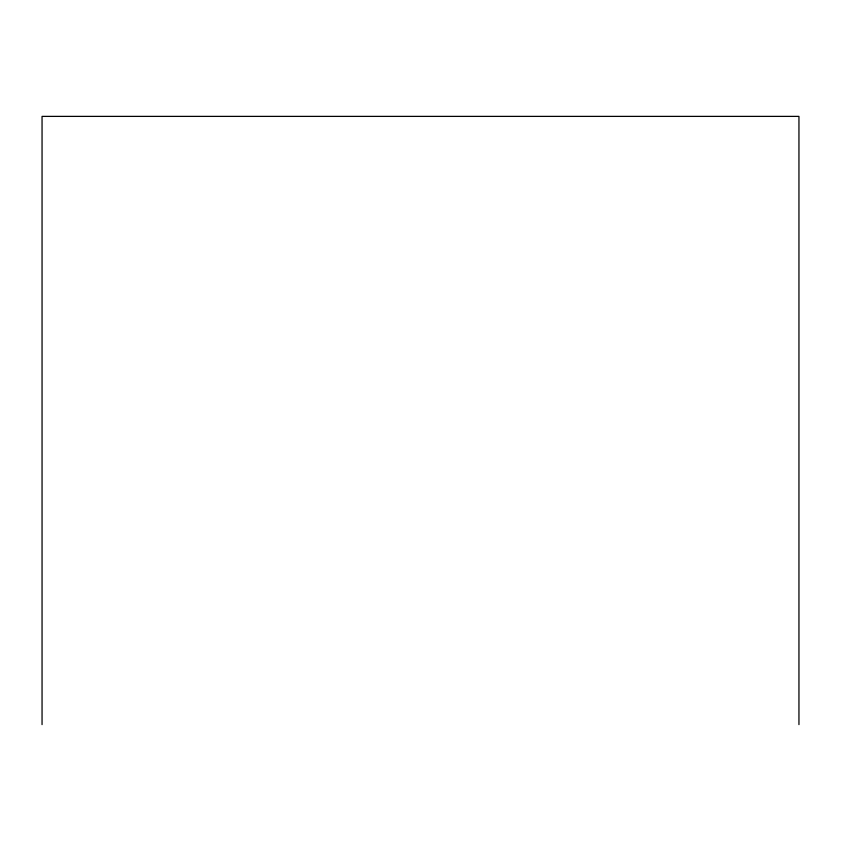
<?xml version="1.0" encoding="UTF-8"?>
<svg xmlns="http://www.w3.org/2000/svg" width="841" height="841" viewBox="0 0 841 841"><rect width="100%" height="100%" fill="white"/><g stroke="black" fill="none" stroke-linecap="round" stroke-linejoin="round"><path stroke-width="1.26" d="M798.95 724.616L798.95 116.384L42.05 116.384L42.05 724.616"/></g></svg>
